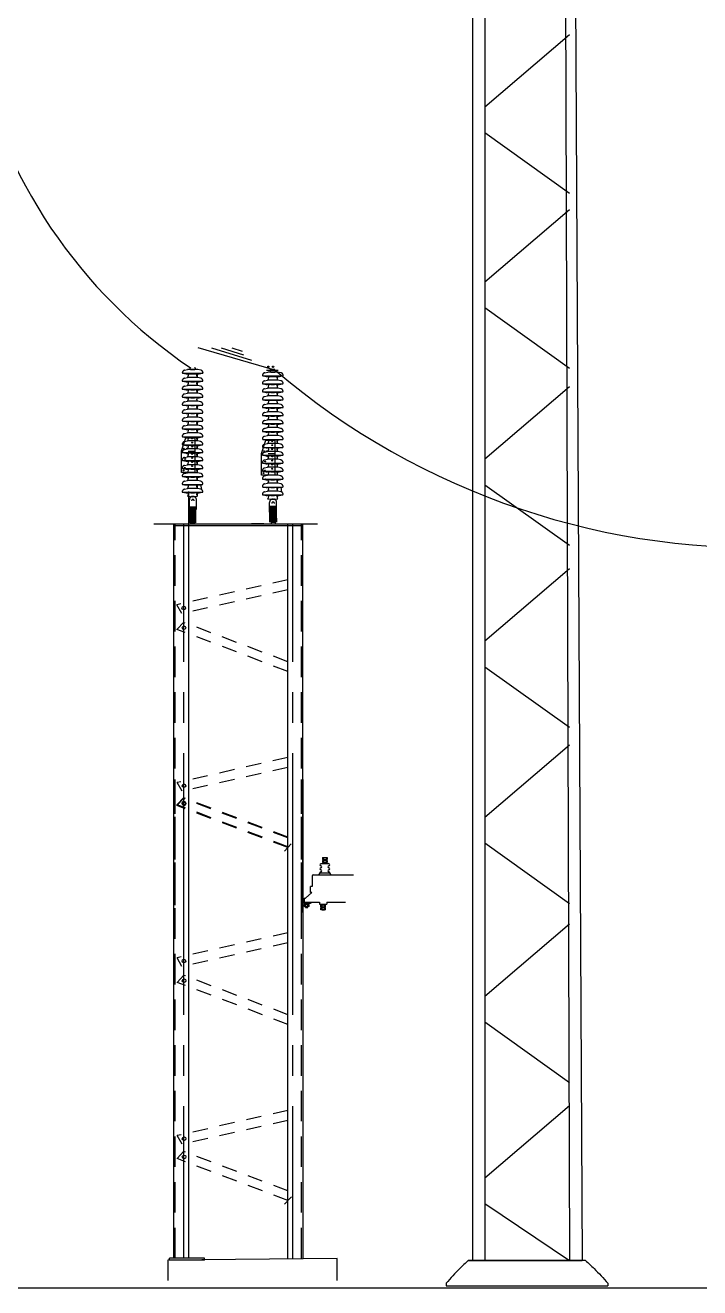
# Model space of a CAD drawing. Header units: inches. Extents: x 29.6 to 118, y -14.2 to 43.7.
# Drawn here: x 67.34 to 72.88, y 7.48 to 17.85 of the extents above; entities that cross this region are included whole.
import ezdxf

# ---------------------------------------------------------------- set-up
doc = ezdxf.new("R2010")
doc.units = ezdxf.units.IN
doc.header["$MEASUREMENT"] = 0
for name, pattern in [('CENTER', [2, 1.25, -0.25, 0.25, -0.25]), ('DASHED', [0.75, 0.5, -0.25]), ('HIDDEN', [0.375, 0.25, -0.125]), ('HIDDEN2', [0.1875, 0.125, -0.0625])]:
    doc.linetypes.add(name, pattern=pattern)
for name, color, linetype in [('DIM', 2, 'Continuous'), ('medidas', 3, 'Continuous'), ('referencia', 2, 'Continuous')]:
    doc.layers.add(name, color=color, linetype=linetype)

msp = doc.modelspace()

# ---------------------------------------------------------------- linework, layer by layer
at = {"color": 2}
for p, q in [((69.39416, 15.01916), (68.76471, 15.20368)), ((68.87371, 15.20368), (69.2026, 15.10254)), ((68.95274, 15.20368), (69.13606, 15.14594)), ((69.04135, 15.20368), (69.12633, 15.17624)), ((69.32546, 15.01916), (69.42147, 15.01916)), ((68.66598, 14.85849), (68.67582, 14.85849)), ((68.66603, 14.92417), (68.67587, 14.92417)), ((68.75946, 14.85849), (68.77112, 14.85849)), ((68.75951, 14.92417), (68.77117, 14.92417)), ((69.32437, 14.8371), (69.33421, 14.8371)), ((69.32442, 14.90278), (69.33426, 14.90278)), ((69.41785, 14.8371), (69.42951, 14.8371)), ((69.4179, 14.90278), (69.42956, 14.90278)), ((68.66603, 14.79377), (68.67587, 14.79377)), ((68.66603, 14.72904), (68.67587, 14.72904)), ((68.75951, 14.79377), (68.77117, 14.79377)), ((68.75951, 14.72904), (68.77117, 14.72904)), ((69.32442, 14.77238), (69.33426, 14.77238)), ((69.4179, 14.77238), (69.42956, 14.77238)), ((68.66603, 14.66336), (68.67587, 14.66336)), ((68.75951, 14.66336), (68.77117, 14.66336)), ((69.32442, 14.70765), (69.33426, 14.70765)), ((69.32442, 14.64197), (69.33426, 14.64197)), ((69.4179, 14.70765), (69.42956, 14.70765)), ((69.4179, 14.64197), (69.42956, 14.64197)), ((68.66598, 14.59769), (68.67582, 14.59769)), ((68.66603, 14.53296), (68.67587, 14.53296)), ((68.75946, 14.59769), (68.77112, 14.59769)), ((68.75951, 14.53296), (68.77117, 14.53296)), ((69.32437, 14.5763), (69.33421, 14.5763)), ((69.41785, 14.5763), (69.42951, 14.5763)), ((68.66603, 14.46824), (68.67587, 14.46824)), ((68.75951, 14.46824), (68.77117, 14.46824)), ((69.32442, 14.51157), (69.33426, 14.51157)), ((69.32442, 14.44685), (69.33426, 14.44685)), ((69.4179, 14.51157), (69.42956, 14.51157)), ((69.4179, 14.44685), (69.42956, 14.44685)), ((68.66598, 14.40256), (68.67582, 14.40256)), ((68.66603, 14.33784), (68.67587, 14.33784)), ((68.68466, 14.32419), (68.668, 14.33784)), ((68.68122, 14.35608), (68.73632, 14.35608)), ((68.75946, 14.40256), (68.77112, 14.40256)), ((68.75951, 14.33784), (68.77117, 14.33784)), ((69.32437, 14.38117), (69.33421, 14.38117)), ((69.32442, 14.31644), (69.33426, 14.31644)), ((69.34305, 14.30279), (69.32639, 14.31644)), ((69.33961, 14.33469), (69.39471, 14.33469)), ((69.41785, 14.38117), (69.42951, 14.38117)), ((69.4179, 14.31644), (69.42956, 14.31644)), ((68.66603, 14.27311), (68.67587, 14.27311)), ((68.66603, 14.20743), (68.67587, 14.20743)), ((68.75951, 14.27311), (68.77117, 14.27311)), ((68.75951, 14.20743), (68.77117, 14.20743)), ((69.32442, 14.25172), (69.33426, 14.25172)), ((69.4179, 14.25172), (69.42956, 14.25172)), ((68.66598, 14.14176), (68.67582, 14.14176)), ((68.68356, 14.12551), (68.6811, 14.14176)), ((68.75946, 14.14176), (68.77112, 14.14176)), ((69.32437, 14.12036), (69.33421, 14.12036)), ((69.32442, 14.18604), (69.33426, 14.18604)), ((69.34195, 14.10412), (69.33949, 14.12036)), ((69.41785, 14.12036), (69.42951, 14.12036)), ((69.4179, 14.18604), (69.42956, 14.18604)), ((68.66603, 14.07703), (68.67587, 14.07703)), ((68.66603, 14.01231), (68.67587, 14.01231)), ((68.75951, 14.07703), (68.77117, 14.07703)), ((68.75951, 14.01231), (68.77117, 14.01231)), ((68.79334, 14.0393), (68.78688, 14.08181)), ((69.32442, 14.05564), (69.33426, 14.05564)), ((69.4179, 14.05564), (69.42956, 14.05564)), ((69.45173, 14.01791), (69.44527, 14.06042)), ((68.69236, 13.87619), (68.69236, 13.95421)), ((68.75068, 13.87619), (68.75068, 13.95421)), ((69.32442, 13.99091), (69.33426, 13.99091)), ((69.35075, 13.8548), (69.35075, 13.93282)), ((69.40907, 13.8548), (69.40907, 13.93282)), ((69.4179, 13.99091), (69.42956, 13.99091)), ((37.43422, 7.48409), (110.10387, 7.48409))]:
    msp.add_line(p, q, dxfattribs=at)
at = {"color": 2, "linetype": 'DASHED'}
for p, q in [((68.63936, 14.99463), (68.79968, 14.99463)), ((68.652, 14.95476), (68.67678, 14.96055)), ((68.65291, 15.02044), (68.6777, 15.02622)), ((68.65356, 14.99343), (68.65356, 14.99463)), ((68.65476, 14.99224), (68.78428, 14.99224)), ((68.66575, 14.99104), (68.66575, 14.99224)), ((68.66695, 14.98985), (68.77209, 14.98985)), ((68.76042, 14.96055), (68.67678, 14.96055)), ((68.76134, 15.02622), (68.6777, 15.02622)), ((68.70407, 14.98985), (68.73497, 14.98985)), ((68.70498, 15.02622), (68.73588, 15.02622)), ((68.78521, 14.95476), (68.76042, 14.96055)), ((68.78612, 15.02044), (68.76134, 15.02622)), ((68.77328, 14.99104), (68.77328, 14.99224)), ((68.78547, 14.99343), (68.78547, 14.99463)), ((69.29775, 14.97323), (69.45807, 14.97323)), ((69.31039, 14.93337), (69.33517, 14.93915)), ((69.3113, 14.99905), (69.33609, 15.00483)), ((69.31195, 14.97204), (69.31195, 14.97323)), ((69.31315, 14.97084), (69.44267, 14.97084)), ((69.32414, 14.96965), (69.32414, 14.97084)), ((69.32534, 14.96845), (69.43048, 14.96845)), ((69.41881, 14.93915), (69.33517, 14.93915)), ((69.41973, 15.00483), (69.33609, 15.00483)), ((69.3539, 15.02819), (69.39529, 15.02819)), ((69.36246, 14.96845), (69.39336, 14.96845)), ((69.36337, 15.00483), (69.39427, 15.00483)), ((69.4436, 14.93337), (69.41881, 14.93915)), ((69.44451, 14.99905), (69.41973, 15.00483)), ((69.43167, 14.96965), (69.43167, 14.97084)), ((69.44386, 14.97204), (69.44386, 14.97323)), ((68.63839, 14.86327), (68.79872, 14.86327)), ((68.63844, 14.92895), (68.79877, 14.92895)), ((68.65195, 14.88909), (68.67673, 14.89487)), ((68.652, 14.82436), (68.67678, 14.83014)), ((68.6526, 14.86208), (68.6526, 14.86327)), ((68.65265, 14.92775), (68.65265, 14.92895)), ((68.65379, 14.86088), (68.78331, 14.86088)), ((68.65384, 14.92656), (68.78336, 14.92656)), ((68.66479, 14.85969), (68.66479, 14.86088)), ((68.66484, 14.92536), (68.66484, 14.92656)), ((68.75946, 14.85849), (68.67582, 14.85849)), ((68.75951, 14.92417), (68.67587, 14.92417)), ((68.76037, 14.89487), (68.67673, 14.89487)), ((68.76042, 14.83014), (68.67678, 14.83014)), ((68.7031, 14.85849), (68.734, 14.85849)), ((68.70315, 14.92417), (68.73405, 14.92417)), ((68.78516, 14.88909), (68.76037, 14.89487)), ((68.78521, 14.82436), (68.76042, 14.83014)), ((68.77232, 14.85969), (68.77232, 14.86088)), ((68.77237, 14.92536), (68.77237, 14.92656)), ((68.78451, 14.86208), (68.78451, 14.86327)), ((68.78456, 14.92775), (68.78456, 14.92895)), ((69.29678, 14.84188), (69.45711, 14.84188)), ((69.29683, 14.90756), (69.45716, 14.90756)), ((69.31034, 14.8677), (69.33512, 14.87348)), ((69.31099, 14.84069), (69.31099, 14.84188)), ((69.31104, 14.90636), (69.31104, 14.90756)), ((69.31218, 14.83949), (69.4417, 14.83949)), ((69.31223, 14.90517), (69.44175, 14.90517)), ((69.32318, 14.8383), (69.32318, 14.83949)), ((69.32323, 14.90397), (69.32323, 14.90517)), ((69.41785, 14.8371), (69.33421, 14.8371)), ((69.4179, 14.90278), (69.33426, 14.90278)), ((69.41876, 14.87348), (69.33512, 14.87348)), ((69.36149, 14.8371), (69.39239, 14.8371)), ((69.36154, 14.90278), (69.39244, 14.90278)), ((69.44355, 14.8677), (69.41876, 14.87348)), ((69.43071, 14.8383), (69.43071, 14.83949)), ((69.43076, 14.90397), (69.43076, 14.90517)), ((69.4429, 14.84069), (69.4429, 14.84188)), ((69.44295, 14.90636), (69.44295, 14.90756)), ((68.63844, 14.79855), (68.79877, 14.79855)), ((68.63844, 14.73382), (68.79877, 14.73382)), ((68.652, 14.75964), (68.67678, 14.76542)), ((68.65265, 14.79735), (68.65265, 14.79855)), ((68.65265, 14.73263), (68.65265, 14.73382)), ((68.65384, 14.79616), (68.78336, 14.79616)), ((68.65384, 14.73143), (68.78336, 14.73143)), ((68.66484, 14.79496), (68.66484, 14.79616)), ((68.66484, 14.73024), (68.66484, 14.73143)), ((68.75951, 14.79377), (68.67587, 14.79377)), ((68.75951, 14.72904), (68.67587, 14.72904)), ((68.76042, 14.76542), (68.67678, 14.76542)), ((68.70315, 14.79377), (68.73405, 14.79377)), ((68.70315, 14.72904), (68.73405, 14.72904)), ((68.78521, 14.75964), (68.76042, 14.76542)), ((68.77237, 14.79496), (68.77237, 14.79616)), ((68.77237, 14.73024), (68.77237, 14.73143)), ((68.78456, 14.79735), (68.78456, 14.79855)), ((68.78456, 14.73263), (68.78456, 14.73382)), ((69.29683, 14.77716), (69.45716, 14.77716)), ((69.31039, 14.80297), (69.33517, 14.80875)), ((69.31039, 14.73825), (69.33517, 14.74403)), ((69.31104, 14.77596), (69.31104, 14.77716)), ((69.31223, 14.77477), (69.44175, 14.77477)), ((69.32323, 14.77357), (69.32323, 14.77477)), ((69.4179, 14.77238), (69.33426, 14.77238)), ((69.41881, 14.80875), (69.33517, 14.80875)), ((69.41881, 14.74403), (69.33517, 14.74403)), ((69.36154, 14.77238), (69.39244, 14.77238)), ((69.4436, 14.80297), (69.41881, 14.80875)), ((69.4436, 14.73825), (69.41881, 14.74403)), ((69.43076, 14.77357), (69.43076, 14.77477)), ((69.44295, 14.77596), (69.44295, 14.77716)), ((68.63844, 14.66814), (68.79877, 14.66814)), ((68.65195, 14.62828), (68.67673, 14.63406)), ((68.652, 14.69396), (68.67678, 14.69974)), ((68.65265, 14.66695), (68.65265, 14.66814)), ((68.65384, 14.66575), (68.78336, 14.66575)), ((68.66484, 14.66456), (68.66484, 14.66575)), ((68.75951, 14.66336), (68.67587, 14.66336)), ((68.76037, 14.63406), (68.67673, 14.63406)), ((68.76042, 14.69974), (68.67678, 14.69974)), ((68.70315, 14.66336), (68.73405, 14.66336)), ((68.78516, 14.62828), (68.76037, 14.63406)), ((68.78521, 14.69396), (68.76042, 14.69974)), ((68.77237, 14.66456), (68.77237, 14.66575)), ((68.78456, 14.66695), (68.78456, 14.66814)), ((69.29683, 14.71243), (69.45716, 14.71243)), ((69.29683, 14.64675), (69.45716, 14.64675)), ((69.31039, 14.67257), (69.33517, 14.67835)), ((69.31104, 14.71124), (69.31104, 14.71243)), ((69.31104, 14.64556), (69.31104, 14.64675)), ((69.31223, 14.71004), (69.44175, 14.71004)), ((69.31223, 14.64436), (69.44175, 14.64436)), ((69.32323, 14.70885), (69.32323, 14.71004)), ((69.32323, 14.64317), (69.32323, 14.64436)), ((69.4179, 14.70765), (69.33426, 14.70765)), ((69.4179, 14.64197), (69.33426, 14.64197)), ((69.41881, 14.67835), (69.33517, 14.67835)), ((69.36154, 14.70765), (69.39244, 14.70765)), ((69.36154, 14.64197), (69.39244, 14.64197)), ((69.4436, 14.67257), (69.41881, 14.67835)), ((69.43076, 14.70885), (69.43076, 14.71004)), ((69.43076, 14.64317), (69.43076, 14.64436)), ((69.44295, 14.71124), (69.44295, 14.71243)), ((69.44295, 14.64556), (69.44295, 14.64675)), ((68.63839, 14.60247), (68.79872, 14.60247)), ((68.63844, 14.53774), (68.79877, 14.53774)), ((68.652, 14.56356), (68.67678, 14.56934)), ((68.6526, 14.60127), (68.6526, 14.60247)), ((68.65265, 14.53655), (68.65265, 14.53774)), ((68.65379, 14.60008), (68.78331, 14.60008)), ((68.65384, 14.53535), (68.78336, 14.53535)), ((68.66479, 14.59888), (68.66479, 14.60008)), ((68.66484, 14.53416), (68.66484, 14.53535)), ((68.75946, 14.59769), (68.67582, 14.59769)), ((68.75951, 14.53296), (68.67587, 14.53296)), ((68.76042, 14.56934), (68.67678, 14.56934)), ((68.7031, 14.59769), (68.734, 14.59769)), ((68.70315, 14.53296), (68.73405, 14.53296)), ((68.78521, 14.56356), (68.76042, 14.56934)), ((68.77232, 14.59888), (68.77232, 14.60008)), ((68.77237, 14.53416), (68.77237, 14.53535)), ((68.78451, 14.60127), (68.78451, 14.60247)), ((68.78456, 14.53655), (68.78456, 14.53774)), ((69.29678, 14.58108), (69.45711, 14.58108)), ((69.29683, 14.51635), (69.45716, 14.51635)), ((69.31034, 14.60689), (69.33512, 14.61267)), ((69.31039, 14.54217), (69.33517, 14.54795)), ((69.31099, 14.57988), (69.31099, 14.58108)), ((69.31104, 14.51516), (69.31104, 14.51635)), ((69.31218, 14.57869), (69.4417, 14.57869)), ((69.32318, 14.57749), (69.32318, 14.57869)), ((69.41785, 14.5763), (69.33421, 14.5763)), ((69.41876, 14.61267), (69.33512, 14.61267)), ((69.41881, 14.54795), (69.33517, 14.54795)), ((69.36149, 14.5763), (69.39239, 14.5763)), ((69.44355, 14.60689), (69.41876, 14.61267)), ((69.4436, 14.54217), (69.41881, 14.54795)), ((69.43071, 14.57749), (69.43071, 14.57869)), ((69.4429, 14.57988), (69.4429, 14.58108)), ((69.44295, 14.51516), (69.44295, 14.51635)), ((68.63844, 14.47302), (68.79877, 14.47302)), ((68.65195, 14.43316), (68.67673, 14.43894)), ((68.652, 14.49883), (68.67678, 14.50461)), ((68.65265, 14.47182), (68.65265, 14.47302)), ((68.65384, 14.47063), (68.78336, 14.47063)), ((68.66484, 14.46943), (68.66484, 14.47063)), ((68.75951, 14.46824), (68.67587, 14.46824)), ((68.76037, 14.43894), (68.67673, 14.43894)), ((68.76042, 14.50461), (68.67678, 14.50461)), ((68.70315, 14.46824), (68.73405, 14.46824)), ((68.78516, 14.43316), (68.76037, 14.43894)), ((68.78521, 14.49883), (68.76042, 14.50461)), ((68.77237, 14.46943), (68.77237, 14.47063)), ((68.78456, 14.47182), (68.78456, 14.47302)), ((69.29683, 14.45163), (69.45716, 14.45163)), ((69.31034, 14.41176), (69.33512, 14.41755)), ((69.31039, 14.47744), (69.33517, 14.48322)), ((69.31104, 14.45043), (69.31104, 14.45163)), ((69.31223, 14.51396), (69.44175, 14.51396)), ((69.31223, 14.44924), (69.44175, 14.44924)), ((69.32323, 14.51277), (69.32323, 14.51396)), ((69.32323, 14.44804), (69.32323, 14.44924)), ((69.4179, 14.51157), (69.33426, 14.51157)), ((69.4179, 14.44685), (69.33426, 14.44685)), ((69.41876, 14.41755), (69.33512, 14.41755)), ((69.41881, 14.48322), (69.33517, 14.48322)), ((69.36154, 14.51157), (69.39244, 14.51157)), ((69.36154, 14.44685), (69.39244, 14.44685)), ((69.44355, 14.41176), (69.41876, 14.41755)), ((69.4436, 14.47744), (69.41881, 14.48322)), ((69.43076, 14.51277), (69.43076, 14.51396)), ((69.43076, 14.44804), (69.43076, 14.44924)), ((69.44295, 14.45043), (69.44295, 14.45163)), ((68.63839, 14.40734), (68.79872, 14.40734)), ((68.63844, 14.34261), (68.79877, 14.34261)), ((68.652, 14.36843), (68.67678, 14.37421)), ((68.652, 14.3037), (68.67678, 14.30949)), ((68.6526, 14.40614), (68.6526, 14.40734)), ((68.65265, 14.34142), (68.65265, 14.34261)), ((68.65379, 14.40495), (68.78331, 14.40495)), ((68.65384, 14.34022), (68.78336, 14.34022)), ((68.66479, 14.40376), (68.66479, 14.40495)), ((68.66484, 14.33903), (68.66484, 14.34022)), ((68.75946, 14.40256), (68.67582, 14.40256)), ((68.75951, 14.33784), (68.67587, 14.33784)), ((68.76042, 14.37421), (68.67678, 14.37421)), ((68.76042, 14.30949), (68.67678, 14.30949)), ((68.7031, 14.40256), (68.734, 14.40256)), ((68.70315, 14.33784), (68.73405, 14.33784)), ((68.78521, 14.36843), (68.76042, 14.37421)), ((68.78521, 14.3037), (68.76042, 14.30949)), ((68.77232, 14.40376), (68.77232, 14.40495)), ((68.77237, 14.33903), (68.77237, 14.34022)), ((68.78451, 14.40614), (68.78451, 14.40734)), ((68.78456, 14.34142), (68.78456, 14.34261)), ((69.29678, 14.38595), (69.45711, 14.38595)), ((69.29683, 14.32122), (69.45716, 14.32122)), ((69.31039, 14.34704), (69.33517, 14.35282)), ((69.31099, 14.38475), (69.31099, 14.38595)), ((69.31104, 14.32003), (69.31104, 14.32122)), ((69.31218, 14.38356), (69.4417, 14.38356)), ((69.31223, 14.31883), (69.44175, 14.31883)), ((69.32318, 14.38236), (69.32318, 14.38356)), ((69.32323, 14.31764), (69.32323, 14.31883)), ((69.41785, 14.38117), (69.33421, 14.38117)), ((69.4179, 14.31644), (69.33426, 14.31644)), ((69.41881, 14.35282), (69.33517, 14.35282)), ((69.36149, 14.38117), (69.39239, 14.38117)), ((69.36154, 14.31644), (69.39244, 14.31644)), ((69.4436, 14.34704), (69.41881, 14.35282)), ((69.43071, 14.38236), (69.43071, 14.38356)), ((69.43076, 14.31764), (69.43076, 14.31883)), ((69.4429, 14.38475), (69.4429, 14.38595)), ((69.44295, 14.32003), (69.44295, 14.32122)), ((68.63844, 14.27789), (68.79877, 14.27789)), ((68.63844, 14.21221), (68.79877, 14.21221)), ((68.652, 14.23803), (68.67678, 14.24381)), ((68.65265, 14.27669), (68.65265, 14.27789)), ((68.65265, 14.21102), (68.65265, 14.21221)), ((68.65384, 14.2755), (68.78336, 14.2755)), ((68.65384, 14.20982), (68.78336, 14.20982)), ((68.66484, 14.2743), (68.66484, 14.2755)), ((68.66484, 14.20863), (68.66484, 14.20982)), ((68.75951, 14.27311), (68.67587, 14.27311)), ((68.75951, 14.20743), (68.67587, 14.20743)), ((68.76042, 14.24381), (68.67678, 14.24381)), ((68.70315, 14.27311), (68.73405, 14.27311)), ((68.70315, 14.20743), (68.73405, 14.20743)), ((68.78521, 14.23803), (68.76042, 14.24381)), ((68.77237, 14.2743), (68.77237, 14.2755)), ((68.77237, 14.20863), (68.77237, 14.20982)), ((68.78456, 14.27669), (68.78456, 14.27789)), ((68.78456, 14.21102), (68.78456, 14.21221)), ((69.29683, 14.2565), (69.45716, 14.2565)), ((69.31039, 14.28231), (69.33517, 14.28809)), ((69.31039, 14.21664), (69.33517, 14.22242)), ((69.31104, 14.2553), (69.31104, 14.2565)), ((69.31223, 14.25411), (69.44175, 14.25411)), ((69.32323, 14.25291), (69.32323, 14.25411)), ((69.4179, 14.25172), (69.33426, 14.25172)), ((69.41881, 14.28809), (69.33517, 14.28809)), ((69.41881, 14.22242), (69.33517, 14.22242)), ((69.36154, 14.25172), (69.39244, 14.25172)), ((69.4436, 14.28231), (69.41881, 14.28809)), ((69.4436, 14.21664), (69.41881, 14.22242)), ((69.43076, 14.25291), (69.43076, 14.25411)), ((69.44295, 14.2553), (69.44295, 14.2565)), ((68.63839, 14.14654), (68.79872, 14.14654)), ((68.65195, 14.17235), (68.67673, 14.17813)), ((68.652, 14.10763), (68.67678, 14.11341)), ((68.6526, 14.14534), (68.6526, 14.14654)), ((68.65379, 14.14415), (68.78331, 14.14415)), ((68.66479, 14.14295), (68.66479, 14.14415)), ((68.75946, 14.14176), (68.67582, 14.14176)), ((68.76037, 14.17813), (68.67673, 14.17813)), ((68.76042, 14.11341), (68.67678, 14.11341)), ((68.7031, 14.14176), (68.734, 14.14176)), ((68.78516, 14.17235), (68.76037, 14.17813)), ((68.78521, 14.10763), (68.76042, 14.11341)), ((68.77232, 14.14295), (68.77232, 14.14415)), ((68.78451, 14.14534), (68.78451, 14.14654)), ((69.29678, 14.12514), (69.45711, 14.12514)), ((69.29683, 14.19082), (69.45716, 14.19082)), ((69.31034, 14.15096), (69.33512, 14.15674)), ((69.31099, 14.12395), (69.31099, 14.12514)), ((69.31104, 14.18963), (69.31104, 14.19082)), ((69.31218, 14.12275), (69.4417, 14.12275)), ((69.31223, 14.18843), (69.44175, 14.18843)), ((69.32318, 14.12156), (69.32318, 14.12275)), ((69.32323, 14.18724), (69.32323, 14.18843)), ((69.41785, 14.12036), (69.33421, 14.12036)), ((69.4179, 14.18604), (69.33426, 14.18604)), ((69.41876, 14.15674), (69.33512, 14.15674)), ((69.36149, 14.12036), (69.39239, 14.12036)), ((69.36154, 14.18604), (69.39244, 14.18604)), ((69.44355, 14.15096), (69.41876, 14.15674)), ((69.43071, 14.12156), (69.43071, 14.12275)), ((69.43076, 14.18724), (69.43076, 14.18843)), ((69.4429, 14.12395), (69.4429, 14.12514)), ((69.44295, 14.18963), (69.44295, 14.19082)), ((68.63844, 14.08181), (68.79877, 14.08181)), ((68.63844, 14.01708), (68.79877, 14.01708)), ((68.652, 14.0429), (68.67678, 14.04868)), ((68.65265, 14.08062), (68.65265, 14.08181)), ((68.65265, 14.01589), (68.65265, 14.01708)), ((68.65384, 14.07942), (68.78336, 14.07942)), ((68.65384, 14.0147), (68.78336, 14.0147)), ((68.66484, 14.07823), (68.66484, 14.07942)), ((68.66484, 14.0135), (68.66484, 14.0147)), ((68.75951, 14.07703), (68.67587, 14.07703)), ((68.75951, 14.01231), (68.67587, 14.01231)), ((68.76042, 14.04868), (68.67678, 14.04868)), ((68.70315, 14.07703), (68.73405, 14.07703)), ((68.70315, 14.01231), (68.73405, 14.01231)), ((68.78521, 14.0429), (68.76042, 14.04868)), ((68.77237, 14.07823), (68.77237, 14.07942)), ((68.77237, 14.0135), (68.77237, 14.0147)), ((68.78456, 14.08062), (68.78456, 14.08181)), ((68.78456, 14.01589), (68.78456, 14.01708)), ((69.29683, 14.06042), (69.45716, 14.06042)), ((69.31039, 14.08623), (69.33517, 14.09202)), ((69.31039, 14.02151), (69.33517, 14.02729)), ((69.31104, 14.05922), (69.31104, 14.06042)), ((69.31223, 14.05803), (69.44175, 14.05803)), ((69.32323, 14.05683), (69.32323, 14.05803)), ((69.4179, 14.05564), (69.33426, 14.05564)), ((69.41881, 14.09202), (69.33517, 14.09202)), ((69.41881, 14.02729), (69.33517, 14.02729)), ((69.36154, 14.05564), (69.39244, 14.05564)), ((69.4436, 14.08623), (69.41881, 14.09202)), ((69.4436, 14.02151), (69.41881, 14.02729)), ((69.43076, 14.05683), (69.43076, 14.05803)), ((69.44295, 14.05922), (69.44295, 14.06042)), ((69.29683, 13.99569), (69.45716, 13.99569)), ((69.31104, 13.9945), (69.31104, 13.99569)), ((69.31223, 13.9933), (69.44175, 13.9933)), ((69.32323, 13.99211), (69.32323, 13.9933)), ((69.4179, 13.99091), (69.33426, 13.99091)), ((69.36154, 13.99091), (69.39244, 13.99091)), ((69.43076, 13.99211), (69.43076, 13.9933)), ((69.44295, 13.9945), (69.44295, 13.99569))]:
    msp.add_line(p, q, dxfattribs=at)
at = {"color": 2}
for points in [[(68.6842, 14.98985), (68.6842, 14.99463)], [(68.75589, 14.99463), (68.75589, 14.99224)], [(68.75589, 14.98985), (68.75589, 14.96611)], [(69.34258, 14.96845), (69.34258, 14.97323)], [(69.41428, 14.97323), (69.41428, 14.97084)], [(69.41428, 14.96845), (69.41428, 14.94472)], [(68.6842, 14.86088), (68.6842, 14.86327)], [(68.75589, 14.92895), (68.75589, 14.92656)], [(68.75589, 14.92417), (68.75589, 14.90043)], [(68.75589, 14.86327), (68.75589, 14.86088)], [(68.75589, 14.85849), (68.75589, 14.8357)], [(69.34258, 14.83949), (69.34258, 14.84188)], [(69.41428, 14.90756), (69.41428, 14.90517)], [(69.41428, 14.90278), (69.41428, 14.87904)], [(69.41428, 14.84188), (69.41428, 14.83949)], [(69.41428, 14.8371), (69.41428, 14.81431)], [(68.75589, 14.72904), (68.75589, 14.7053)], [(68.75589, 14.66336), (68.75589, 14.63963)], [(69.41428, 14.70765), (69.41428, 14.68391)], [(69.41428, 14.64197), (69.41428, 14.61823)], [(68.75589, 14.59769), (68.75589, 14.5749)], [(68.75589, 14.53774), (68.75589, 14.51017)], [(69.41428, 14.5763), (69.41428, 14.55351)], [(69.41428, 14.51635), (69.41428, 14.48878)], [(68.75589, 14.47302), (68.75589, 14.47063)], [(68.75589, 14.46824), (68.75589, 14.4445)], [(69.41428, 14.45163), (69.41428, 14.44924)], [(69.41428, 14.44685), (69.41428, 14.42311)], [(68.6842, 14.32296), (68.6842, 14.33784)], [(68.75589, 14.40734), (68.75589, 14.40495)], [(68.75589, 14.40256), (68.75589, 14.37977)], [(68.75589, 14.33784), (68.75589, 14.31505)], [(69.34258, 14.30157), (69.34258, 14.31644)], [(69.41428, 14.38595), (69.41428, 14.38356)], [(69.41428, 14.38117), (69.41428, 14.35838)], [(69.41428, 14.31644), (69.41428, 14.29366)], [(68.75589, 14.27311), (68.75589, 14.24937)], [(68.75589, 14.20743), (68.75589, 14.18369)], [(69.41428, 14.25172), (69.41428, 14.22798)], [(68.75589, 14.14654), (68.75589, 14.14415)], [(68.75589, 14.14176), (68.75589, 14.11897)], [(69.41428, 14.18604), (69.41428, 14.1623)], [(69.41428, 14.12514), (69.41428, 14.12275)], [(69.41428, 14.12036), (69.41428, 14.09758)], [(68.75589, 14.07703), (68.75589, 14.05424)], [(68.75589, 14.01231), (68.75589, 13.98952)], [(69.41428, 14.05564), (69.41428, 14.03285)], [(69.41428, 13.99091), (69.41428, 13.96813)]]:
    msp.add_lwpolyline(points, dxfattribs=at)
for points in [[(68.66252, 14.46536), (68.73632, 14.46536), (68.73632, 14.17935), (68.62639, 14.17935), (68.62639, 14.35699)], [(69.32091, 14.44397), (69.39471, 14.44397), (69.39471, 14.15795), (69.28478, 14.15795), (69.28478, 14.3356)]]:
    msp.add_lwpolyline(points, close=True, dxfattribs=at)
at = {"color": 2, "const_width": 0.06691}
for points in [[(68.7166, 13.76518), (68.71581, 13.90212)], [(69.38, 13.76957), (69.37921, 13.90651)]]:
    msp.add_lwpolyline(points, dxfattribs=at)
at = {"color": 2}
for centre, radius in [((69.34146, 15.04796), 0.00509), ((69.37987, 15.04796), 0.00509), ((68.71467, 14.45884), 0.0038), ((68.71467, 14.42538), 0.0038), ((69.37306, 14.43745), 0.0038), ((68.6474, 14.37508), 0.0038), ((68.6713, 14.3752), 0.0038), ((68.71467, 14.39193), 0.0038), ((68.71467, 14.33218), 0.0038), ((69.30579, 14.35369), 0.0038), ((69.32969, 14.35381), 0.0038), ((69.37306, 14.40399), 0.0038), ((69.37306, 14.37053), 0.0038), ((69.37306, 14.31079), 0.0038), ((68.65456, 14.21748), 0.0038), ((68.65732, 14.29109), 0.0038), ((68.71467, 14.29873), 0.0038), ((68.71467, 14.26527), 0.0038), ((68.71467, 14.23182), 0.0038), ((69.31571, 14.2697), 0.0038), ((69.37306, 14.27734), 0.0038), ((69.37306, 14.24388), 0.0038), ((69.37306, 14.21042), 0.0038), ((68.64364, 14.19645), 0.0038), ((68.65792, 14.14473), 0.0038), ((69.30203, 14.17506), 0.0038), ((69.31295, 14.19609), 0.0038), ((69.31631, 14.12334), 0.0038)]:
    msp.add_circle(centre, radius, dxfattribs=at)
at = {"color": 3}
for centre, radius, start, end in [((71.08741, 18.56312), 4.25587, 191.963558, 235.897037), ((73.35649, 19.66437), 6.10292, 229.543208, 273.235926)]:
    msp.add_arc(centre, radius, start, end, dxfattribs=at)
at = {"color": 2, "linetype": 'DASHED'}
for centre, radius, start, end in [((68.70407, 15.03337), 0.00721, 82.704702, 277.295298), ((68.73497, 15.03337), 0.00721, 262.704702, 97.295298), ((68.63844, 14.93373), 0.00478, 173.282083, 270), ((68.65743, 14.93149), 0.0239, 103.130019, 173.282083), ((68.63936, 14.9994), 0.00478, 173.282083, 270), ((68.65834, 14.99717), 0.0239, 103.130019, 173.282083), ((68.65476, 14.99343), 0.00119, 180, 270), ((68.66695, 14.99104), 0.00119, 180, 270), ((68.77209, 14.99104), 0.00119, 270, 0), ((68.78428, 14.99343), 0.00119, 270, 0), ((68.77978, 14.93149), 0.0239, 6.717917, 76.869981), ((68.78069, 14.99717), 0.0239, 6.717917, 76.869981), ((68.79877, 14.93373), 0.00478, 270, 6.717917), ((68.79968, 14.9994), 0.00478, 270, 6.717917), ((69.31582, 14.9101), 0.0239, 103.130019, 173.282083), ((69.29775, 14.97801), 0.00478, 173.282083, 270), ((69.31673, 14.97578), 0.0239, 103.130019, 173.282083), ((69.31315, 14.97204), 0.00119, 180, 270), ((69.32534, 14.96965), 0.00119, 180, 270), ((69.36246, 15.01198), 0.00721, 82.704702, 277.295298), ((69.39336, 15.01198), 0.00721, 262.704702, 97.295298), ((69.43048, 14.96965), 0.00119, 270, 0), ((69.44267, 14.97204), 0.00119, 270, 0), ((69.43817, 14.9101), 0.0239, 6.717917, 76.869981), ((69.43908, 14.97578), 0.0239, 6.717917, 76.869981), ((69.45807, 14.97801), 0.00478, 270, 6.717917), ((68.63839, 14.86805), 0.00478, 173.282083, 270), ((68.65738, 14.86581), 0.0239, 103.130019, 173.282083), ((68.65379, 14.86208), 0.00119, 180, 270), ((68.65384, 14.92775), 0.00119, 180, 270), ((68.66598, 14.85969), 0.00119, 180, 270), ((68.66603, 14.92536), 0.00119, 180, 270), ((68.77112, 14.85969), 0.00119, 270, 0), ((68.77117, 14.92536), 0.00119, 270, 0), ((68.78331, 14.86208), 0.00119, 270, 0), ((68.78336, 14.92775), 0.00119, 270, 0), ((68.77973, 14.86581), 0.0239, 6.717917, 76.869981), ((68.79872, 14.86805), 0.00478, 270, 6.717917), ((69.29678, 14.84666), 0.00478, 173.282083, 270), ((69.31577, 14.84442), 0.0239, 103.130019, 173.282083), ((69.29683, 14.91234), 0.00478, 173.282083, 270), ((69.31218, 14.84069), 0.00119, 180, 270), ((69.31223, 14.90636), 0.00119, 180, 270), ((69.32437, 14.8383), 0.00119, 180, 270), ((69.32442, 14.90397), 0.00119, 180, 270), ((69.42951, 14.8383), 0.00119, 270, 0), ((69.42956, 14.90397), 0.00119, 270, 0), ((69.4417, 14.84069), 0.00119, 270, 0), ((69.44175, 14.90636), 0.00119, 270, 0), ((69.43812, 14.84442), 0.0239, 6.717917, 76.869981), ((69.45711, 14.84666), 0.00478, 270, 6.717917), ((69.45716, 14.91234), 0.00478, 270, 6.717917), ((68.63844, 14.80333), 0.00478, 173.282083, 270), ((68.63844, 14.7386), 0.00478, 173.282083, 270), ((68.65743, 14.80109), 0.0239, 103.130019, 173.282083), ((68.65743, 14.73636), 0.0239, 103.130019, 173.282083), ((68.65384, 14.79735), 0.00119, 180, 270), ((68.65384, 14.73263), 0.00119, 180, 270), ((68.66603, 14.79496), 0.00119, 180, 270), ((68.66603, 14.73024), 0.00119, 180, 270), ((68.77117, 14.79496), 0.00119, 270, 0), ((68.77117, 14.73024), 0.00119, 270, 0), ((68.78336, 14.79735), 0.00119, 270, 0), ((68.78336, 14.73263), 0.00119, 270, 0), ((68.77978, 14.80109), 0.0239, 6.717917, 76.869981), ((68.77978, 14.73636), 0.0239, 6.717917, 76.869981), ((68.79877, 14.80333), 0.00478, 270, 6.717917), ((68.79877, 14.7386), 0.00478, 270, 6.717917), ((69.29683, 14.78193), 0.00478, 173.282083, 270), ((69.31582, 14.7797), 0.0239, 103.130019, 173.282083), ((69.31582, 14.71497), 0.0239, 103.130019, 173.282083), ((69.31223, 14.77596), 0.00119, 180, 270), ((69.32442, 14.77357), 0.00119, 180, 270), ((69.42956, 14.77357), 0.00119, 270, 0), ((69.44175, 14.77596), 0.00119, 270, 0), ((69.43817, 14.7797), 0.0239, 6.717917, 76.869981), ((69.43817, 14.71497), 0.0239, 6.717917, 76.869981), ((69.45716, 14.78193), 0.00478, 270, 6.717917), ((68.65738, 14.60501), 0.0239, 103.130019, 173.282083), ((68.63844, 14.67292), 0.00478, 173.282083, 270), ((68.65743, 14.67069), 0.0239, 103.130019, 173.282083), ((68.65384, 14.66695), 0.00119, 180, 270), ((68.66603, 14.66456), 0.00119, 180, 270), ((68.77117, 14.66456), 0.00119, 270, 0), ((68.78336, 14.66695), 0.00119, 270, 0), ((68.77973, 14.60501), 0.0239, 6.717917, 76.869981), ((68.77978, 14.67069), 0.0239, 6.717917, 76.869981), ((68.79877, 14.67292), 0.00478, 270, 6.717917), ((69.29683, 14.71721), 0.00478, 173.282083, 270), ((69.29683, 14.65153), 0.00478, 173.282083, 270), ((69.31582, 14.6493), 0.0239, 103.130019, 173.282083), ((69.31223, 14.71124), 0.00119, 180, 270), ((69.31223, 14.64556), 0.00119, 180, 270), ((69.32442, 14.70885), 0.00119, 180, 270), ((69.32442, 14.64317), 0.00119, 180, 270), ((69.42956, 14.70885), 0.00119, 270, 0), ((69.42956, 14.64317), 0.00119, 270, 0), ((69.44175, 14.71124), 0.00119, 270, 0), ((69.44175, 14.64556), 0.00119, 270, 0), ((69.43817, 14.6493), 0.0239, 6.717917, 76.869981), ((69.45716, 14.71721), 0.00478, 270, 6.717917), ((69.45716, 14.65153), 0.00478, 270, 6.717917), ((68.63839, 14.60725), 0.00478, 173.282083, 270), ((68.63844, 14.54252), 0.00478, 173.282083, 270), ((68.65743, 14.54028), 0.0239, 103.130019, 173.282083), ((68.65379, 14.60127), 0.00119, 180, 270), ((68.65384, 14.53655), 0.00119, 180, 270), ((68.66598, 14.59888), 0.00119, 180, 270), ((68.66603, 14.53416), 0.00119, 180, 270), ((68.77112, 14.59888), 0.00119, 270, 0), ((68.77117, 14.53416), 0.00119, 270, 0), ((68.78331, 14.60127), 0.00119, 270, 0), ((68.78336, 14.53655), 0.00119, 270, 0), ((68.77978, 14.54028), 0.0239, 6.717917, 76.869981), ((68.79872, 14.60725), 0.00478, 270, 6.717917), ((68.79877, 14.54252), 0.00478, 270, 6.717917), ((69.29678, 14.58586), 0.00478, 173.282083, 270), ((69.31577, 14.58362), 0.0239, 103.130019, 173.282083), ((69.29683, 14.52113), 0.00478, 173.282083, 270), ((69.31582, 14.51889), 0.0239, 103.130019, 173.282083), ((69.31218, 14.57988), 0.00119, 180, 270), ((69.32437, 14.57749), 0.00119, 180, 270), ((69.42951, 14.57749), 0.00119, 270, 0), ((69.4417, 14.57988), 0.00119, 270, 0), ((69.43812, 14.58362), 0.0239, 6.717917, 76.869981), ((69.43817, 14.51889), 0.0239, 6.717917, 76.869981), ((69.45711, 14.58586), 0.00478, 270, 6.717917), ((69.45716, 14.52113), 0.00478, 270, 6.717917), ((68.63839, 14.41212), 0.00478, 173.282083, 270), ((68.65738, 14.40988), 0.0239, 103.130019, 173.282083), ((68.63844, 14.4778), 0.00478, 173.282083, 270), ((68.65743, 14.47556), 0.0239, 103.130019, 173.282083), ((68.65384, 14.47182), 0.00119, 180, 270), ((68.66603, 14.46943), 0.00119, 180, 270), ((68.77117, 14.46943), 0.00119, 270, 0), ((68.78336, 14.47182), 0.00119, 270, 0), ((68.77973, 14.40988), 0.0239, 6.717917, 76.869981), ((68.77978, 14.47556), 0.0239, 6.717917, 76.869981), ((68.79872, 14.41212), 0.00478, 270, 6.717917), ((68.79877, 14.4778), 0.00478, 270, 6.717917), ((69.29683, 14.4564), 0.00478, 173.282083, 270), ((69.31582, 14.45417), 0.0239, 103.130019, 173.282083), ((69.31223, 14.51516), 0.00119, 180, 270), ((69.31223, 14.45043), 0.00119, 180, 270), ((69.32442, 14.51277), 0.00119, 180, 270), ((69.32442, 14.44804), 0.00119, 180, 270), ((69.42956, 14.51277), 0.00119, 270, 0), ((69.42956, 14.44804), 0.00119, 270, 0), ((69.44175, 14.51516), 0.00119, 270, 0), ((69.44175, 14.45043), 0.00119, 270, 0), ((69.43817, 14.45417), 0.0239, 6.717917, 76.869981), ((69.45716, 14.4564), 0.00478, 270, 6.717917), ((68.63844, 14.34739), 0.00478, 173.282083, 270), ((68.65743, 14.34516), 0.0239, 103.130019, 173.282083), ((68.65379, 14.40614), 0.00119, 180, 270), ((68.65384, 14.34142), 0.00119, 180, 270), ((68.66598, 14.40376), 0.00119, 180, 270), ((68.66603, 14.33903), 0.00119, 180, 270), ((68.77112, 14.40376), 0.00119, 270, 0), ((68.77117, 14.33903), 0.00119, 270, 0), ((68.78331, 14.40614), 0.00119, 270, 0), ((68.78336, 14.34142), 0.00119, 270, 0), ((68.77978, 14.34516), 0.0239, 6.717917, 76.869981), ((68.79877, 14.34739), 0.00478, 270, 6.717917), ((69.29678, 14.39073), 0.00478, 173.282083, 270), ((69.31577, 14.38849), 0.0239, 103.130019, 173.282083), ((69.29683, 14.326), 0.00478, 173.282083, 270), ((69.31582, 14.32377), 0.0239, 103.130019, 173.282083), ((69.31218, 14.38475), 0.00119, 180, 270), ((69.31223, 14.32003), 0.00119, 180, 270), ((69.32437, 14.38236), 0.00119, 180, 270), ((69.32442, 14.31764), 0.00119, 180, 270), ((69.42951, 14.38236), 0.00119, 270, 0), ((69.42956, 14.31764), 0.00119, 270, 0), ((69.4417, 14.38475), 0.00119, 270, 0), ((69.44175, 14.32003), 0.00119, 270, 0), ((69.43812, 14.38849), 0.0239, 6.717917, 76.869981), ((69.43817, 14.32377), 0.0239, 6.717917, 76.869981), ((69.45711, 14.39073), 0.00478, 270, 6.717917), ((69.45716, 14.326), 0.00478, 270, 6.717917), ((68.63844, 14.28267), 0.00478, 173.282083, 270), ((68.63844, 14.21699), 0.00478, 173.282083, 270), ((68.65743, 14.28043), 0.0239, 103.130019, 173.282083), ((68.65743, 14.21476), 0.0239, 103.130019, 173.282083), ((68.65384, 14.27669), 0.00119, 180, 270), ((68.65384, 14.21102), 0.00119, 180, 270), ((68.66603, 14.2743), 0.00119, 180, 270), ((68.66603, 14.20863), 0.00119, 180, 270), ((68.77117, 14.2743), 0.00119, 270, 0), ((68.77117, 14.20863), 0.00119, 270, 0), ((68.78336, 14.27669), 0.00119, 270, 0), ((68.78336, 14.21102), 0.00119, 270, 0), ((68.77978, 14.28043), 0.0239, 6.717917, 76.869981), ((68.77978, 14.21476), 0.0239, 6.717917, 76.869981), ((68.79877, 14.28267), 0.00478, 270, 6.717917), ((68.79877, 14.21699), 0.00478, 270, 6.717917), ((69.29683, 14.26128), 0.00478, 173.282083, 270), ((69.31582, 14.25904), 0.0239, 103.130019, 173.282083), ((69.31582, 14.19336), 0.0239, 103.130019, 173.282083), ((69.31223, 14.2553), 0.00119, 180, 270), ((69.32442, 14.25291), 0.00119, 180, 270), ((69.42956, 14.25291), 0.00119, 270, 0), ((69.44175, 14.2553), 0.00119, 270, 0), ((69.43817, 14.25904), 0.0239, 6.717917, 76.869981), ((69.43817, 14.19336), 0.0239, 6.717917, 76.869981), ((69.45716, 14.26128), 0.00478, 270, 6.717917), ((68.63839, 14.15131), 0.00478, 173.282083, 270), ((68.65738, 14.14908), 0.0239, 103.130019, 173.282083), ((68.65743, 14.08435), 0.0239, 103.130019, 173.282083), ((68.65379, 14.14534), 0.00119, 180, 270), ((68.66598, 14.14295), 0.00119, 180, 270), ((68.77112, 14.14295), 0.00119, 270, 0), ((68.78331, 14.14534), 0.00119, 270, 0), ((68.77973, 14.14908), 0.0239, 6.717917, 76.869981), ((68.77978, 14.08435), 0.0239, 6.717917, 76.869981), ((68.79872, 14.15131), 0.00478, 270, 6.717917), ((69.29678, 14.12992), 0.00478, 173.282083, 270), ((69.31577, 14.12769), 0.0239, 103.130019, 173.282083), ((69.29683, 14.1956), 0.00478, 173.282083, 270), ((69.31218, 14.12395), 0.00119, 180, 270), ((69.31223, 14.18963), 0.00119, 180, 270), ((69.32437, 14.12156), 0.00119, 180, 270), ((69.32442, 14.18724), 0.00119, 180, 270), ((69.42951, 14.12156), 0.00119, 270, 0), ((69.42956, 14.18724), 0.00119, 270, 0), ((69.4417, 14.12395), 0.00119, 270, 0), ((69.44175, 14.18963), 0.00119, 270, 0), ((69.43812, 14.12769), 0.0239, 6.717917, 76.869981), ((69.45711, 14.12992), 0.00478, 270, 6.717917), ((69.45716, 14.1956), 0.00478, 270, 6.717917), ((68.63844, 14.08659), 0.00478, 173.282083, 270), ((68.63844, 14.02186), 0.00478, 173.282083, 270), ((68.65743, 14.01963), 0.0239, 103.130019, 173.282083), ((68.65384, 14.08062), 0.00119, 180, 270), ((68.65384, 14.01589), 0.00119, 180, 270), ((68.66603, 14.07823), 0.00119, 180, 270), ((68.66603, 14.0135), 0.00119, 180, 270), ((68.77117, 14.07823), 0.00119, 270, 0), ((68.77117, 14.0135), 0.00119, 270, 0), ((68.78336, 14.08062), 0.00119, 270, 0), ((68.78336, 14.01589), 0.00119, 270, 0), ((68.77978, 14.01963), 0.0239, 6.717917, 76.869981), ((68.79877, 14.08659), 0.00478, 270, 6.717917), ((68.79877, 14.02186), 0.00478, 270, 6.717917), ((69.29683, 14.0652), 0.00478, 173.282083, 270), ((69.29683, 14.00047), 0.00478, 173.282083, 270), ((69.31582, 14.06296), 0.0239, 103.130019, 173.282083), ((69.31582, 13.99824), 0.0239, 103.130019, 173.282083), ((69.31223, 14.05922), 0.00119, 180, 270), ((69.32442, 14.05683), 0.00119, 180, 270), ((69.42956, 14.05683), 0.00119, 270, 0), ((69.44175, 14.05922), 0.00119, 270, 0), ((69.43817, 14.06296), 0.0239, 6.717917, 76.869981), ((69.43817, 13.99824), 0.0239, 6.717917, 76.869981), ((69.45716, 14.0652), 0.00478, 270, 6.717917), ((69.45716, 14.00047), 0.00478, 270, 6.717917), ((68.72152, 13.95421), 0.02916, 0, 180), ((68.72152, 13.9477), 0.01068, 0, 180), ((69.31223, 13.9945), 0.00119, 180, 270), ((69.32442, 13.99211), 0.00119, 180, 270), ((69.37991, 13.93282), 0.02916, 0, 180), ((69.37991, 13.92631), 0.01068, 0, 180), ((69.42956, 13.99211), 0.00119, 270, 0), ((69.44175, 13.9945), 0.00119, 270, 0)]:
    msp.add_arc(centre, radius, start, end, dxfattribs=at)
at = {"color": 2}
for centre, radius, start, end in [((68.66925, 14.97132), 0.01315, 304.957695, 356.774325), ((68.66454, 14.98222), 0.0213, 326.878693, 20.968667), ((68.77267, 14.98222), 0.0213, 159.031333, 213.121307), ((68.76796, 14.97132), 0.01315, 183.225675, 235.042305), ((69.32764, 14.94993), 0.01315, 304.957695, 356.774325), ((69.32293, 14.96083), 0.0213, 326.878693, 20.968667), ((69.43106, 14.96083), 0.0213, 159.031333, 213.121307), ((69.42635, 14.94993), 0.01315, 183.225675, 235.042305), ((68.66925, 14.90564), 0.01315, 304.957695, 356.774325), ((68.66925, 14.84092), 0.01315, 304.957695, 356.774325), ((68.66454, 14.91655), 0.0213, 326.878693, 20.968667), ((68.66454, 14.85182), 0.0213, 326.878693, 18.251529), ((68.77267, 14.91655), 0.0213, 159.031333, 213.121307), ((68.77267, 14.85182), 0.0213, 161.748471, 213.121307), ((68.76796, 14.90564), 0.01315, 183.225675, 235.042305), ((68.76796, 14.84092), 0.01315, 183.225675, 235.042305), ((69.32764, 14.88425), 0.01315, 304.957695, 356.774325), ((69.32293, 14.89515), 0.0213, 326.878693, 20.968667), ((69.32293, 14.83043), 0.0213, 326.878693, 18.251529), ((69.43106, 14.89515), 0.0213, 159.031333, 213.121307), ((69.43106, 14.83043), 0.0213, 161.748471, 213.121307), ((69.42635, 14.88425), 0.01315, 183.225675, 235.042305), ((68.66925, 14.77619), 0.01315, 304.957695, 356.774325), ((68.66454, 14.78709), 0.0213, 326.878693, 18.251529), ((68.66454, 14.72142), 0.0213, 326.878693, 20.968667), ((68.77267, 14.78709), 0.0213, 161.748471, 213.121307), ((68.77267, 14.72142), 0.0213, 159.031333, 213.121307), ((68.76796, 14.77619), 0.01315, 183.225675, 235.042305), ((69.32764, 14.81953), 0.01315, 304.957695, 356.774325), ((69.32764, 14.7548), 0.01315, 304.957695, 356.774325), ((69.32293, 14.7657), 0.0213, 326.878693, 18.251529), ((69.43106, 14.7657), 0.0213, 161.748471, 213.121307), ((69.42635, 14.81953), 0.01315, 183.225675, 235.042305), ((69.42635, 14.7548), 0.01315, 183.225675, 235.042305), ((68.66925, 14.71052), 0.01315, 304.957695, 356.774325), ((68.66925, 14.64484), 0.01315, 304.957695, 356.774325), ((68.66454, 14.65574), 0.0213, 326.878693, 20.968667), ((68.77267, 14.65574), 0.0213, 159.031333, 213.121307), ((68.76796, 14.71052), 0.01315, 183.225675, 235.042305), ((68.76796, 14.64484), 0.01315, 183.225675, 235.042305), ((69.32764, 14.68913), 0.01315, 304.957695, 356.774325), ((69.32764, 14.62345), 0.01315, 304.957695, 356.774325), ((69.32293, 14.70003), 0.0213, 326.878693, 20.968667), ((69.32293, 14.63435), 0.0213, 326.878693, 20.968667), ((69.43106, 14.70003), 0.0213, 159.031333, 213.121307), ((69.43106, 14.63435), 0.0213, 159.031333, 213.121307), ((69.42635, 14.68913), 0.01315, 183.225675, 235.042305), ((69.42635, 14.62345), 0.01315, 183.225675, 235.042305), ((68.66925, 14.58012), 0.01315, 304.957695, 356.774325), ((68.66454, 14.59102), 0.0213, 326.878693, 18.251529), ((68.66454, 14.52629), 0.0213, 326.878693, 18.251529), ((68.77267, 14.59102), 0.0213, 161.748471, 213.121307), ((68.77267, 14.52629), 0.0213, 161.748471, 213.121307), ((68.76796, 14.58012), 0.01315, 183.225675, 235.042305), ((69.32764, 14.55872), 0.01315, 304.957695, 356.774325), ((69.32293, 14.56962), 0.0213, 326.878693, 18.251529), ((69.43106, 14.56962), 0.0213, 161.748471, 213.121307), ((69.42635, 14.55872), 0.01315, 183.225675, 235.042305), ((68.66925, 14.51539), 0.01315, 304.957695, 356.774325), ((68.66925, 14.44971), 0.01315, 304.957695, 356.774325), ((68.66454, 14.46061), 0.0213, 326.878693, 20.968667), ((68.77267, 14.46061), 0.0213, 159.031333, 213.121307), ((68.76796, 14.51539), 0.01315, 183.225675, 235.042305), ((68.76796, 14.44971), 0.01315, 183.225675, 235.042305), ((69.32764, 14.494), 0.01315, 304.957695, 356.774325), ((69.32764, 14.42832), 0.01315, 304.957695, 356.774325), ((69.32293, 14.5049), 0.0213, 326.878693, 18.251529), ((69.32293, 14.43922), 0.0213, 326.878693, 20.968667), ((69.43106, 14.5049), 0.0213, 161.748471, 213.121307), ((69.43106, 14.43922), 0.0213, 159.031333, 213.121307), ((69.42635, 14.494), 0.01315, 183.225675, 235.042305), ((69.42635, 14.42832), 0.01315, 183.225675, 235.042305), ((68.66925, 14.38499), 0.01315, 304.957695, 356.774325), ((68.66925, 14.32026), 0.01315, 304.957695, 356.774325), ((68.66454, 14.39589), 0.0213, 326.878693, 18.251529), ((68.66454, 14.33116), 0.0213, 326.878693, 18.251529), ((68.77267, 14.39589), 0.0213, 161.748471, 213.121307), ((68.77267, 14.33116), 0.0213, 161.748471, 213.121307), ((68.76796, 14.38499), 0.01315, 183.225675, 235.042305), ((68.76796, 14.32026), 0.01315, 183.225675, 235.042305), ((69.32764, 14.3636), 0.01315, 304.957695, 356.774325), ((69.32293, 14.3745), 0.0213, 326.878693, 18.251529), ((69.32293, 14.30977), 0.0213, 326.878693, 18.251529), ((69.43106, 14.3745), 0.0213, 161.748471, 213.121307), ((69.43106, 14.30977), 0.0213, 161.748471, 213.121307), ((69.42635, 14.3636), 0.01315, 183.225675, 235.042305), ((68.66925, 14.25459), 0.01315, 304.957695, 356.774325), ((68.66454, 14.26549), 0.0213, 326.878693, 20.968667), ((68.66454, 14.19981), 0.0213, 326.878693, 20.968667), ((68.77267, 14.26549), 0.0213, 159.031333, 213.121307), ((68.77267, 14.19981), 0.0213, 159.031333, 213.121307), ((68.76796, 14.25459), 0.01315, 183.225675, 235.042305), ((69.32764, 14.29887), 0.01315, 304.957695, 356.774325), ((69.32764, 14.23319), 0.01315, 304.957695, 356.774325), ((69.32293, 14.2441), 0.0213, 326.878693, 20.968667), ((69.43106, 14.2441), 0.0213, 159.031333, 213.121307), ((69.42635, 14.29887), 0.01315, 183.225675, 235.042305), ((69.42635, 14.23319), 0.01315, 183.225675, 235.042305), ((68.66925, 14.18891), 0.01315, 304.957695, 356.774325), ((68.66925, 14.12418), 0.01315, 304.957695, 356.774325), ((68.66454, 14.13508), 0.0213, 326.878693, 18.251529), ((68.77267, 14.13508), 0.0213, 161.748471, 213.121307), ((68.76796, 14.18891), 0.01315, 183.225675, 235.042305), ((68.76796, 14.12418), 0.01315, 183.225675, 235.042305), ((69.32764, 14.16752), 0.01315, 304.957695, 356.774325), ((69.32764, 14.10279), 0.01315, 304.957695, 356.774325), ((69.32293, 14.17842), 0.0213, 326.878693, 20.968667), ((69.32293, 14.11369), 0.0213, 326.878693, 18.251529), ((69.43106, 14.17842), 0.0213, 159.031333, 213.121307), ((69.43106, 14.11369), 0.0213, 161.748471, 213.121307), ((69.42635, 14.16752), 0.01315, 183.225675, 235.042305), ((69.42635, 14.10279), 0.01315, 183.225675, 235.042305), ((68.66925, 14.05946), 0.01315, 304.957695, 356.774325), ((68.66454, 14.07036), 0.0213, 326.878693, 18.251529), ((68.66454, 14.00563), 0.0213, 326.878693, 18.251529), ((68.77267, 14.07036), 0.0213, 161.748471, 213.121307), ((68.77267, 14.00563), 0.0213, 161.748471, 213.121307), ((68.76796, 14.05946), 0.01315, 183.225675, 235.042305), ((69.32764, 14.03807), 0.01315, 304.957695, 356.774325), ((69.32293, 14.04897), 0.0213, 326.878693, 18.251529), ((69.43106, 14.04897), 0.0213, 161.748471, 213.121307), ((69.42635, 14.03807), 0.01315, 183.225675, 235.042305), ((68.66925, 13.99473), 0.01315, 304.957695, 356.774325), ((68.7186, 14.27851), 0.29751, 261.919335, 278.080665), ((68.76796, 13.99473), 0.01315, 183.225675, 235.042305), ((69.32764, 13.97334), 0.01315, 304.957695, 356.774325), ((69.37699, 14.25712), 0.29751, 261.919335, 278.080665), ((69.32293, 13.98424), 0.0213, 326.878693, 18.251529), ((69.43106, 13.98424), 0.0213, 161.748471, 213.121307), ((69.42635, 13.97334), 0.01315, 183.225675, 235.042305)]:
    msp.add_arc(centre, radius, start, end, dxfattribs=at)
at = {"layer": 'DIM'}
for p, q in [((71.11852, 23.86619), (71.11852, 7.7078)), ((71.75993, 23.86505), (71.81444, 7.7078)), ((71.83355, 23.8673), (71.91648, 7.7078)), ((71.01866, 23.8468), (71.01648, 7.7078)), ((71.81444, 17.77387), (71.11852, 17.17988)), ((71.11852, 16.97118), (71.81444, 16.4735)), ((71.81444, 16.33704), (71.11852, 15.74305)), ((71.11852, 15.53434), (71.81444, 15.03667)), ((71.81444, 14.8822), (71.11852, 14.2882)), ((71.11852, 14.0795), (71.81444, 13.58183)), ((71.81444, 13.38742), (71.11852, 12.79342)), ((71.11852, 12.58472), (71.81444, 12.08705)), ((71.81444, 11.94094), (71.11852, 11.34694)), ((71.11852, 11.13824), (71.81444, 10.64057)), ((71.81444, 10.47096), (71.11852, 9.87696)), ((71.11852, 9.66826), (71.81444, 9.17059)), ((71.81444, 8.97794), (71.11852, 8.38394)), ((71.11852, 8.17524), (71.81444, 7.7078)), ((68.81545, 7.72584), (68.52813, 7.72584)), ((71.94503, 7.7078), (70.98259, 7.7078))]:
    msp.add_line(p, q, dxfattribs=at)
at = {"layer": 'DIM', "color": 2}
for p, q in [((68.68763, 10.62491), (68.68763, 14.02232)), ((68.40092, 13.75707), (69.74507, 13.75707)), ((68.56422, 10.62491), (68.56422, 13.75597)), ((68.56536, 13.74048), (68.56536, 13.75693)), ((69.62536, 13.74048), (68.56536, 13.74048)), ((68.7332, 13.76518), (68.7, 13.76518)), ((68.70039, 13.76473), (68.70039, 13.75441)), ((68.7332, 13.76473), (68.7332, 13.75441)), ((69.30425, 13.75828), (69.2038, 13.75828)), ((69.39661, 13.7695), (69.3634, 13.7695)), ((69.3634, 13.7686), (69.3634, 13.75828)), ((69.39661, 13.77466), (69.39661, 13.76434)), ((69.39661, 13.77208), (69.39661, 13.75661)), ((69.50082, 10.62491), (69.50082, 13.75804)), ((69.62422, 10.62491), (69.62422, 13.75994)), ((68.56536, 7.72584), (68.56536, 11.65839)), ((68.68876, 7.72584), (68.68876, 11.65839)), ((69.50195, 7.72584), (69.50195, 11.65839)), ((69.62536, 7.72584), (69.62536, 11.65839)), ((69.7849, 11.01682), (69.82439, 11.01682)), ((69.7849, 11.01682), (69.7849, 11.00036)), ((69.7849, 11.00036), (69.82439, 11.00036)), ((69.7849, 10.9943), (69.7849, 10.97785)), ((69.7849, 10.9943), (69.82439, 10.9943)), ((69.79477, 11.01899), (69.81451, 11.01899)), ((69.79477, 11.01899), (69.79477, 10.96962)), ((69.81451, 11.01899), (69.81451, 10.96962)), ((69.82439, 11.01682), (69.82439, 11.00036)), ((69.82439, 10.9943), (69.82439, 10.97785)), ((69.76351, 10.89229), (69.84578, 10.89229)), ((69.77173, 10.96633), (69.77667, 10.96962)), ((69.77667, 10.96962), (69.83261, 10.96962)), ((69.7849, 10.97785), (69.82439, 10.97785)), ((69.83755, 10.96633), (69.83261, 10.96962)), ((69.70098, 10.86761), (69.70098, 10.78077)), ((69.70921, 10.87583), (70.03994, 10.87583)), ((69.63516, 10.68332), (69.63516, 10.65041)), ((69.63516, 10.68332), (69.64504, 10.68332)), ((69.64504, 10.68332), (69.69655, 10.72959)), ((69.68667, 10.72959), (69.68667, 10.78077)), ((69.70098, 10.78077), (69.68667, 10.78077)), ((69.69655, 10.72959), (69.68667, 10.72959)), ((69.63516, 10.65041), (69.64504, 10.65041)), ((69.67465, 10.63152), (69.63516, 10.63152)), ((69.63516, 10.61506), (69.63516, 10.63152)), ((69.67465, 10.61506), (69.63516, 10.61506)), ((69.64504, 10.60589), (69.64504, 10.64218)), ((69.64504, 10.60589), (69.66478, 10.60589)), ((69.66478, 10.65041), (69.76159, 10.65041)), ((69.66478, 10.60589), (69.66478, 10.64218)), ((69.67465, 10.61506), (69.67465, 10.63152)), ((69.76159, 10.65041), (69.76159, 10.63396)), ((69.76159, 10.63396), (69.82137, 10.63396)), ((69.81122, 10.62573), (69.77173, 10.62573)), ((69.77173, 10.60928), (69.77173, 10.62573)), ((69.81122, 10.60928), (69.77173, 10.60928)), ((69.77173, 10.58676), (69.77173, 10.60322)), ((69.81122, 10.60322), (69.77173, 10.60322)), ((69.81122, 10.58676), (69.77173, 10.58676)), ((69.78161, 10.5846), (69.78161, 10.63396)), ((69.80135, 10.5846), (69.78161, 10.5846)), ((69.80135, 10.5846), (69.80135, 10.63396)), ((69.81122, 10.60928), (69.81122, 10.62573)), ((69.81122, 10.58676), (69.81122, 10.60322)), ((69.82137, 10.65041), (69.82137, 10.63396)), ((69.82137, 10.65041), (69.97412, 10.65041)), ((68.81545, 7.70938), (68.5275, 7.70938)), ((68.52813, 7.71174), (68.52813, 7.7282)), ((68.81545, 7.70938), (68.81545, 7.72584))]:
    msp.add_line(p, q, dxfattribs=at)
at = {"layer": 'DIM', "color": 2, "linetype": 'HIDDEN'}
for p, q in [((68.57574, 10.62491), (68.57574, 13.75787)), ((69.6127, 10.62491), (69.6127, 13.7571)), ((68.57687, 7.72584), (68.57687, 11.65839)), ((69.61384, 7.72584), (69.61384, 11.65839))]:
    msp.add_line(p, q, dxfattribs=at)
at = {"layer": 'DIM', "color": 2, "linetype": 'CENTER'}
for p, q in [((68.64649, 10.62491), (68.64649, 13.75692)), ((69.54195, 10.62491), (69.54195, 13.75899)), ((68.64763, 7.72584), (68.64763, 11.65839)), ((69.54309, 7.72584), (69.54309, 11.65839))]:
    msp.add_line(p, q, dxfattribs=at)
at = {"layer": 'DIM', "color": 2, "linetype": 'HIDDEN2'}
for p, q in [((69.50082, 13.29721), (68.59056, 13.09256)), ((69.50082, 13.21631), (68.63051, 13.02064)), ((68.63051, 13.02064), (68.59056, 13.09256)), ((68.59, 12.89101), (68.64649, 12.95082)), ((69.50082, 12.546), (68.59, 12.89101)), ((69.50082, 12.62568), (68.64463, 12.94885)), ((69.50082, 12.62568), (69.50082, 12.62568)), ((69.50082, 11.83773), (68.59222, 11.63345)), ((69.50082, 11.75683), (68.63217, 11.56153)), ((69.50082, 11.75683), (69.50082, 11.75683)), ((68.63217, 11.56153), (68.59222, 11.63345)), ((68.58948, 11.45105), (68.64597, 11.51086)), ((69.50195, 11.10541), (68.58948, 11.45105)), ((68.59, 11.44413), (68.64649, 11.50394)), ((69.50082, 11.09912), (68.59, 11.44413)), ((69.50195, 11.1851), (68.64411, 11.50889)), ((69.50082, 11.1788), (68.64463, 11.50197)), ((69.47257, 11.06921), (69.52906, 11.12902)), ((69.50195, 10.39814), (68.59169, 10.19349)), ((69.50195, 10.31724), (68.63165, 10.12157)), ((68.63165, 10.12157), (68.59169, 10.19349)), ((68.59114, 9.99194), (68.64763, 10.05175)), ((69.50195, 9.64693), (68.59114, 9.99194)), ((69.50195, 9.72661), (68.64577, 10.04978)), ((69.50195, 9.72661), (69.50195, 9.72661)), ((69.50195, 8.93866), (68.59335, 8.73438)), ((69.50195, 8.85776), (68.63331, 8.66246)), ((69.50195, 8.85776), (69.50195, 8.85776)), ((68.63331, 8.66246), (68.59335, 8.73438)), ((68.59114, 8.54506), (68.64763, 8.60487)), ((69.50195, 8.20005), (68.59114, 8.54506)), ((69.50195, 8.27973), (68.64577, 8.6029)), ((69.47371, 8.17014), (69.53019, 8.22996))]:
    msp.add_line(p, q, dxfattribs=at)
at = {"layer": 'DIM', "color": 2, "linetype": 'Continuous'}
for p, q in [((69.61218, 10.65041), (69.69445, 10.65041)), ((69.61218, 10.56814), (69.61218, 10.65041)), ((69.63521, 10.64218), (69.68622, 10.64218))]:
    msp.add_line(p, q, dxfattribs=at)
msp.add_lwpolyline([(69.61218, 10.56814, 0.41421356), (69.62041, 10.57637), (69.62041, 10.62738)], format="xyb", dxfattribs=at)
at = {"layer": 'DIM', "color": 2}
msp.add_lwpolyline([(69.90695, 7.54484), (69.90722, 7.72485), (69.90722, 7.72485), (68.51572, 7.70938), (68.51572, 7.70938), (68.51508, 7.54484)], dxfattribs=at)
for centre in [(68.64649, 13.06627), (68.64815, 12.90471), (68.64815, 11.60716), (68.64763, 11.46475), (68.64815, 11.45783), (68.64763, 10.1672), (68.64929, 10.00564), (68.64929, 8.70809), (68.64929, 8.55876)]:
    msp.add_circle(centre, 0.01481, dxfattribs=at)
for centre, radius, start, end in [((69.67571, 10.95417), 0.11052, 314.860952, 325.948608), ((69.77173, 10.95811), 0.00823, 90, 270), ((69.77173, 10.9252), 0.00823, 90, 270), ((69.77173, 10.89229), 0.00823, 90, 180), ((69.77173, 10.94165), 0.00823, 270, 90), ((69.77173, 10.90874), 0.00823, 270, 90), ((69.83755, 10.94165), 0.00823, 90, 270), ((69.83755, 10.90874), 0.00823, 90, 270), ((69.83755, 10.95811), 0.00823, 270, 90), ((69.83755, 10.9252), 0.00823, 270, 90), ((69.83755, 10.89229), 0.00823, 0, 90), ((69.93357, 10.95417), 0.11052, 214.051392, 225.139048), ((69.70921, 10.86761), 0.00823, 90, 180)]:
    msp.add_arc(centre, radius, start, end, dxfattribs=at)
at = {"layer": 'DIM', "color": 2, "linetype": 'Continuous'}
for centre, radius, start, end in [((69.63521, 10.62738), 0.01481, 153.6122, 180), ((69.63521, 10.62738), 0.01481, 90, 153.6122), ((69.68622, 10.65041), 0.00823, 270, 0)]:
    msp.add_arc(centre, radius, start, end, dxfattribs=at)
at = {"layer": 'medidas', "color": 40, "true_color": 0xf8d731}
for p in [(70.80014, 7.50054), (72.12748, 7.52124)]:
    msp.add_line(p, (72.12748, 7.50054), dxfattribs=at)
at = {"layer": 'referencia'}
for p, q in [((70.98259, 7.7078), (71.91648, 7.7078)), ((70.80014, 7.52124), (70.80014, 7.50054))]:
    msp.add_line(p, q, dxfattribs=at)
for points in [[(70.98259, 7.7078), (70.91211, 7.64165), (70.80014, 7.52124)], [(71.94503, 7.7078), (72.01551, 7.64165), (72.12748, 7.52124)]]:
    msp.add_spline(points, degree=3, dxfattribs=at)

doc.saveas('drawing.dxf')
